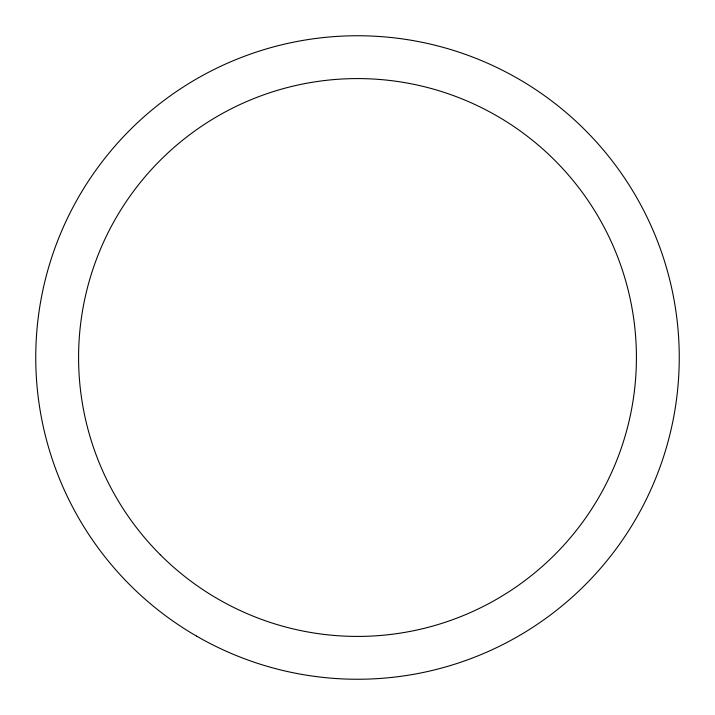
<?xml version="1.0" encoding="UTF-8"?>
<svg xmlns="http://www.w3.org/2000/svg" width="715" height="715" viewBox="0 0 715 715"><rect width="100%" height="100%" fill="white"/><g stroke="black" fill="none" stroke-linecap="round" stroke-linejoin="round"><path stroke-width="1.07" d="M196.625 636.144A321.75 321.75 0 0 0 679.25 357.5A321.75 321.75 0 0 0 196.625 78.856A321.75 321.75 0 0 0 196.625 636.144M160.276 554.724A278.913 278.913 0 0 0 626.912 429.688A278.913 278.913 0 0 0 285.312 88.088A278.913 278.913 0 0 0 160.276 554.724"/></g></svg>
